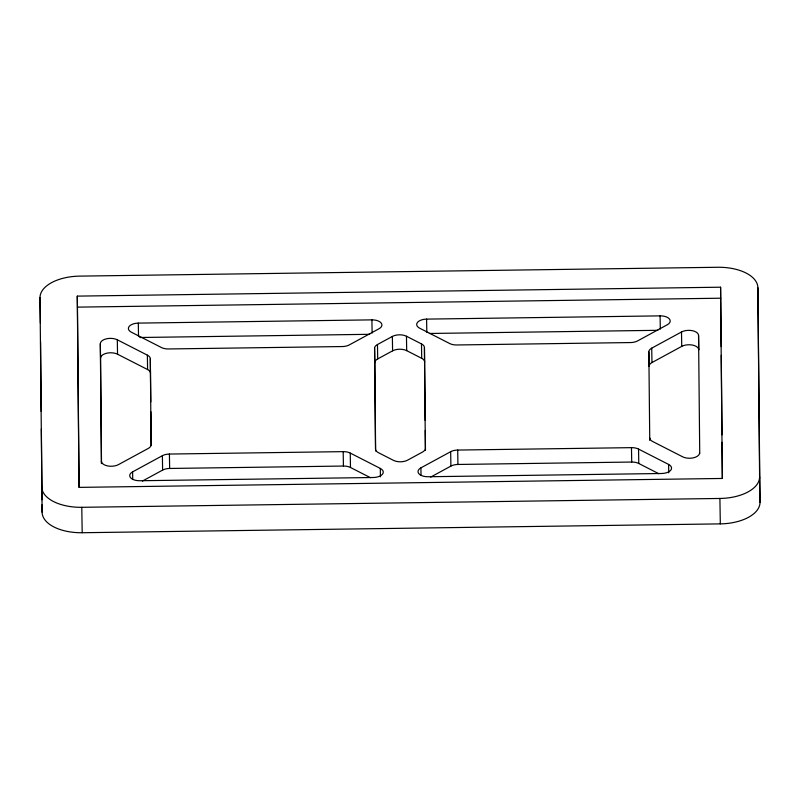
<?xml version="1.0" encoding="UTF-8"?>
<svg xmlns="http://www.w3.org/2000/svg" width="800" height="800" viewBox="0 0 800 800"><rect width="100%" height="100%" fill="white"/><g stroke="black" fill="none" stroke-linecap="round" stroke-linejoin="round"><path stroke-width="1.2" d="M132.61 471.87L162.38 455.69A9.97 5.25 -0.9 0 1 169.42 454.05L343.19 451.64A9.97 5.25 -0.9 0 1 350.26 453.08L380.31 468.43A9.97 5.25 -0.9 0 1 382.53 474.13A9.97 5.25 -0.9 0 1 373.34 477.5L139.74 480.74A9.97 5.25 -0.9 0 1 130.5 477.63A9.97 5.25 -0.9 0 1 132.61 471.87L132.72 479.07M424.44 347.59L425.36 448.33A9.97 5.25 -0.9 0 1 422.47 452.08L407.59 460.17A9.97 5.25 -0.9 0 1 393.49 460.37L378.46 452.69A9.97 5.25 -0.9 0 1 375.5 449.02L374.59 348.28A9.97 5.25 -0.9 0 1 377.48 344.53L392.36 336.44A9.97 5.25 -0.9 0 1 406.46 336.24L421.49 343.92A9.97 5.25 -0.9 0 1 424.44 347.59L425.2 420.45M142.41 481.07L162.61 470.1A9.97 5.25 -0.9 0 1 169.64 468.46L343.42 466.05A9.97 5.25 -0.9 0 1 350.48 467.49L370.52 477.72M375.62 450.99L374.82 362.69A9.97 5.25 -0.9 0 1 377.7 358.93L392.59 350.84A9.97 5.25 -0.9 0 1 406.69 350.65L421.71 358.32A9.97 5.25 -0.9 0 1 424.67 362M420.9 467.87L450.67 451.69A9.97 5.25 -0.9 0 1 457.71 450.06L631.48 447.65A9.97 5.25 -0.9 0 1 638.55 449.09L668.6 464.43A9.97 5.25 -0.9 0 1 670.82 470.13A9.97 5.25 -0.9 0 1 661.64 473.5L428.04 476.74A9.97 5.25 -0.9 0 1 418.79 473.63A9.97 5.25 -0.9 0 1 420.9 467.87L421.02 475.07M651.73 348.15L681.5 331.98A9.97 5.25 -0.9 0 1 692.36 330.69A9.97 5.25 -0.9 0 1 698.56 335.46L698.78 349.86A9.97 5.25 -0.9 0 0 692.58 345.09A9.97 5.25 -0.9 0 0 681.73 346.38L651.96 362.56A9.97 5.25 -0.9 0 0 649.07 366.32L648.85 351.91A9.97 5.25 -0.9 0 1 651.73 348.15L651.96 362.56M430.7 477.08L450.9 466.1A9.97 5.25 -0.9 0 1 457.93 464.46L631.71 462.05A9.97 5.25 -0.9 0 1 638.78 463.49L658.81 473.72M720.58 287.2L722.32 478.46L79.02 487.38L77.28 296.12L720.58 287.2L721.2 346.65M79.09 487.22L77.45 307.13L720.76 298.21M138.31 323.11L371.91 319.87A9.97 5.25 -0.9 0 1 381.15 322.98A9.97 5.25 -0.9 0 1 379.04 328.74L349.27 344.92A9.97 5.25 -0.9 0 1 342.24 346.55L168.46 348.96A9.97 5.25 -0.9 0 1 161.4 347.52L131.34 332.18A9.97 5.25 -0.9 0 1 129.13 326.48A9.97 5.25 -0.9 0 1 138.31 323.11L138.52 336.31M426.6 319.11L660.09 315.87A9.97 5.25 -0.9 0 1 669.4 318.93A9.97 5.25 -0.9 0 1 667.41 324.7L637.57 340.92A9.97 5.25 -0.9 0 1 630.53 342.56L456.75 344.97A9.97 5.25 -0.9 0 1 449.69 343.53L419.63 328.18A9.97 5.25 -0.9 0 1 417.42 322.48A9.97 5.25 -0.9 0 1 426.6 319.11L426.81 332.31M139.79 337.5L369.64 334.31M429.33 333.48L657.82 330.31M41.72 486.85A39.89 21.02 -0.9 0 0 81.79 507.31L719.91 498.46A39.89 21.02 -0.9 0 0 759.6 476.89L757.88 287.73A39.89 21.02 -0.9 0 0 717.81 267.27L79.69 276.12A39.89 21.02 -0.9 0 0 40 297.69L42.12 512.27A39.89 21.02 -0.9 0 0 82.19 532.73L720.31 523.88A39.89 21.02 -0.9 0 0 760 502.31L757.88 287.73M101.43 463.56L100.32 343.75A9.97 5.25 -0.9 0 1 106.43 338.81A9.97 5.25 -0.9 0 1 117.31 339.8L147.36 355.15A9.97 5.25 -0.9 0 1 150.32 358.83L150.8 401.86M101.5 463.07L100.55 358.16A9.97 5.25 -0.9 0 1 106.66 353.22A9.97 5.25 -0.9 0 1 117.54 354.21L147.59 369.56A9.97 5.25 -0.9 0 1 150.54 373.23M759.6 476.89L760 502.31M719.91 498.46L720.31 523.88M681.5 331.98L681.73 346.38M668.6 464.43L668.74 472.84M660.09 315.87L660.3 329.08M649.67 440.19L649.63 437.79A9.97 5.25 -0.9 0 0 652.58 441.46L682.64 456.81A9.97 5.25 -0.9 0 0 693.51 457.8A9.97 5.25 -0.9 0 0 699.62 452.86M638.55 449.09L638.78 463.49M631.48 447.65L631.71 462.05M457.71 450.06L457.93 464.46M450.67 451.69L450.9 466.1M421.49 343.92L421.71 358.32M406.46 336.24L406.69 350.65M392.36 336.44L392.59 350.84M380.31 468.43L380.44 476.84M377.48 344.53L377.7 358.93M374.59 348.28L374.82 362.69M371.91 319.87L372.12 333.07M350.26 453.08L350.48 467.49M343.19 451.64L343.42 466.05M169.42 454.05L169.64 468.46M162.38 455.69L162.61 470.1M147.36 355.15L147.59 369.56M117.31 339.8L117.54 354.21M100.32 343.75L100.55 358.16M81.79 507.31L82.19 532.73M77.28 296.12L77.45 307.13M40 297.69L40.4 323.11M721.27 355.34L722 434.83M722.06 442.28L722.39 478.3M698.56 335.46L699.73 453.52M648.85 351.91L649.74 439.74M425.29 430.4L425.47 450.3M150.9 411.81L151.2 445.41M150.32 358.83L151.1 444.7A9.97 5.25 -0.9 0 1 148.21 448.46L118.44 464.63A9.97 5.25 -0.9 0 1 107.59 465.92A9.97 5.25 -0.9 0 1 101.39 461.15M40.57 341.78L41.2 411.47M41.36 428.89L42 499.82M42.05 504.8L42.12 512.27M757.92 310.41A39.89 21.02 -0.9 0 1 758.28 313.15"/></g></svg>
